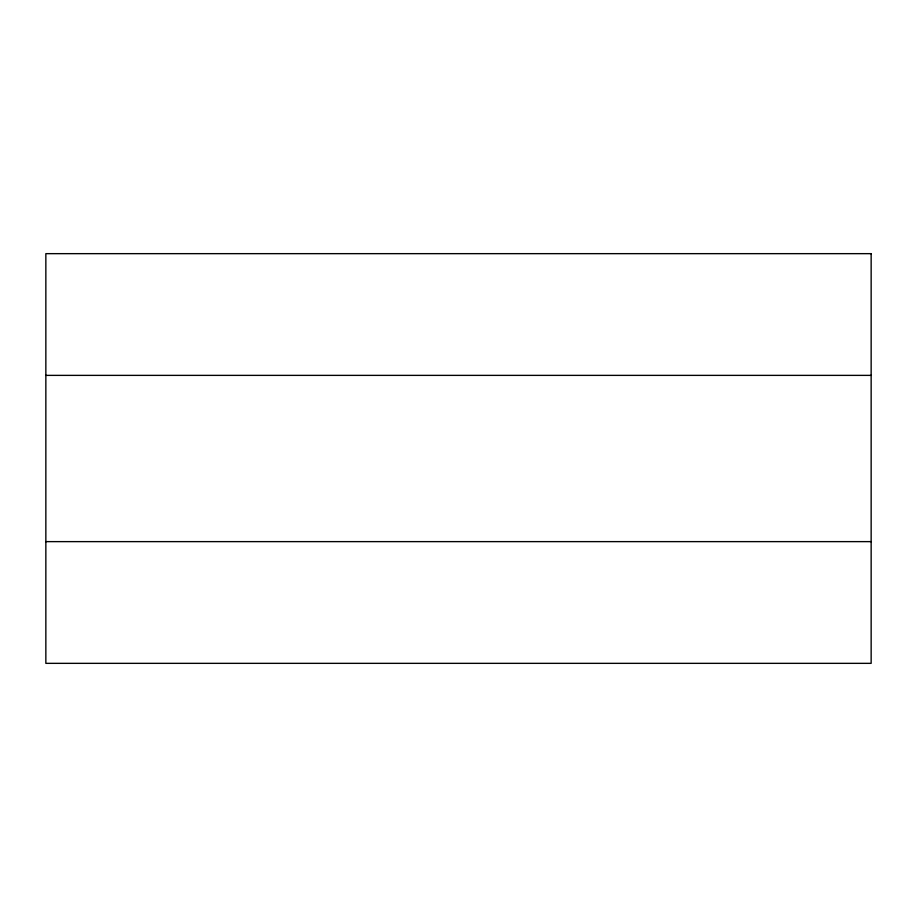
<?xml version="1.0" encoding="UTF-8"?>
<svg xmlns="http://www.w3.org/2000/svg" width="917" height="917" viewBox="0 0 917 917"><rect width="100%" height="100%" fill="white"/><g stroke="black" fill="none" stroke-linecap="round" stroke-linejoin="round"><path stroke-width="1.38" d="M45.85 375.374L871.15 375.374M45.85 541.626L871.15 541.626M871.15 253.654L45.85 253.654L45.85 663.346L871.15 663.346L871.15 253.654"/></g></svg>
